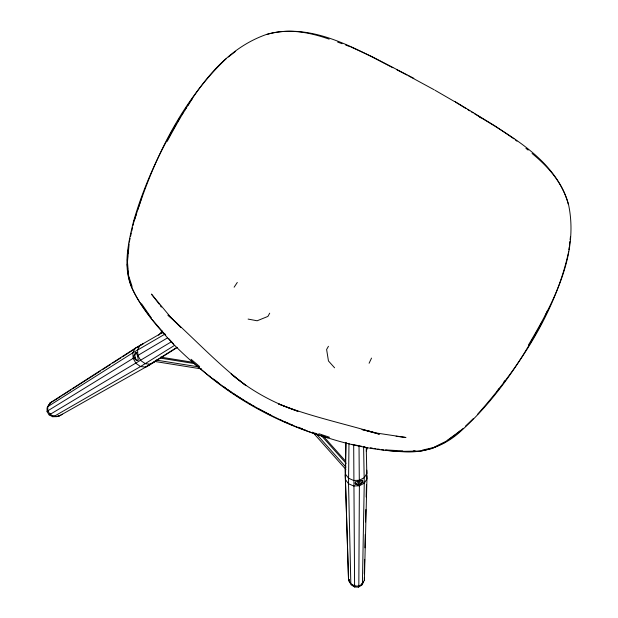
<?xml version="1.0" encoding="UTF-8"?>
<svg xmlns="http://www.w3.org/2000/svg" width="618" height="618" viewBox="0 0 618 618"><rect width="100%" height="100%" fill="white"/><g stroke="black" fill="none" stroke-linecap="round" stroke-linejoin="round"><path stroke-width="0.93" d="M353.689 445.099L354.593 585.98L358.826 586.073L362.411 583.933L364.404 580.124L366.938 478.904L366.242 447.594M358.826 586.073L359.382 485.215L362.341 482.581L362.812 481.252L362.341 480.418L357.235 481.275L355.721 482.117L355.165 483.214L355.721 484.273L359.382 485.215M348.969 443.469L348.529 483.732L350.823 583.678L354.593 585.98M346.072 442.55L345.454 479.63L348.529 579.761L350.823 583.678M362.411 583.933L364.257 483.199L363.608 446.837M348.529 579.761L345.23 474.779L345.771 442.372M364.303 573.728L364.651 559.352M364.929 547.849L365.253 534.431M365.555 521.971L365.856 509.51M366.157 497.057L366.459 484.597M349.1 579.738L349.178 581.36L351.248 584.914L354.655 587.007L358.479 587.1L361.731 585.161L361.824 583.361M358.479 587.1L358.594 585.292M354.655 587.007L354.786 585.207M127.323 260.317L127.648 256.47M127.895 253.589L128.22 249.742M349.178 581.36L349.332 579.607M129.123 243.979L127.455 261.939L128.614 275.829L132.09 286.482M359.305 480.912L359.027 445.879M568.66 251.688C555.343 313.002 518.556 368.166 477.382 414.524M568.877 249.842L569.209 247.076M569.433 245.238L569.881 241.553M570.097 239.707L570.429 236.949M129.255 242.163L130.089 238.455M130.514 236.601L131.348 232.901M131.773 231.047L132.607 227.347M133.032 225.493L133.867 221.785M134.129 221.128C152.468 161.908 180.611 101.87 226.165 58.725M134.16 220.889L136.207 214.593M137.961 209.201L141.761 197.513M366.25 451.063L367.532 447.432M541.994 322.148C520.572 362.403 494.562 400.889 460.449 431.495C444.636 446.111 423.654 453.512 402.225 451.688C376.841 450.452 351.534 445.563 327.37 437.699C284.651 425.292 244.295 404.651 209.687 376.663L209.896 376.146M355.605 481.808L355.103 483.037L355.613 483.994L358.919 484.218L362.218 482.256L362.727 481.028L362.21 480.07M369.093 363.26L371.526 358.092M545.238 315.419L547.625 310.36M361.731 585.161L363.531 581.692M167.2 141.344C190.228 98.548 218.046 51.371 266.512 34.43C311.171 22.109 354.477 48.05 392.847 67.725M269.703 313.187L267.903 316.424L257.142 320.781L248.112 319.081M49.525 414.469L49.146 414.879L52.708 416.71L56.817 416.64L58.957 415.474M328.452 346.289L326.613 349.502L328.459 360.966L334.593 367.803M176.424 123.747C158.216 154.369 143.484 187.107 133.55 221.344C128.351 242.681 122.797 266.134 131.564 287.316C141.468 308.668 157.026 326.466 172.855 343.577C215.821 387.084 269.216 420.526 327.988 437.899M177.358 122.117L180.162 117.211M528.521 344.914C553.203 303.059 579.151 254.832 568.545 204.589C555.945 160.016 511.325 136.416 474.616 113.797M62.464 414.207L58.517 416.37L53.975 416.439L50.058 414.4L47.787 410.831L47.756 406.652L49.988 402.975L135.133 348.297L163.067 332.19M345.23 474.779L345.454 479.63L348.529 483.732L353.627 485.987L359.39 485.787L364.257 483.199L366.938 478.904L366.791 475.667M181.715 114.878L183.778 111.765M184.805 110.213L186.358 107.88M187.903 105.547L189.965 102.441M190.993 100.881L192.028 99.328M234.122 287.216L237.289 282.457M497.104 391.287L499.329 388.243M503.786 382.148L504.906 380.626M304.983 430.36L305.315 429.912M158.695 335.219L162.356 330.746M161.514 333.573L162.735 332.082M463.284 428.274L456.741 433.836M465.339 426.296L473.542 418.386M228.359 57.01L235.667 51.286M460.425 430.638L445.918 441.36L433.419 447.563L422.48 450.097M447.378 440.634L455.18 434.964M52.708 416.71L54.145 415.667M50.614 413.836L49.146 414.879L47.084 411.658L47.061 407.872L49.1 404.543L50.552 403.546M47.084 411.658L48.575 410.615M53.89 400.781L61.151 396.13M62.766 395.095L70.831 389.927M72.445 388.892L100.68 370.792M102.294 369.765L110.359 364.589M112.777 363.044L120.85 357.868M122.464 356.841L135.365 348.567M136.98 347.532L143.33 343.623M177.003 347.293L145.639 367.053L140.541 366.544L135.968 363.353L133.156 358.332L132.847 352.816L135.133 348.297L139.405 345.98M58.517 416.37L149.911 364.736L177.312 347.463M47.756 406.652L132.847 352.816L165.083 334.029M174.701 345.292L140.541 366.544L53.975 416.439M47.787 410.831L133.156 358.332L135.396 357.629M171.68 341.599L50.058 414.4M167.439 337.938L137.451 355.698L138.254 359.382L137.598 360.418L136.4 360.487L133.766 357.961L133.897 355.775L135.388 352.847L136.339 352.824L137.451 355.698M49.988 402.975L53.109 401.221M143.407 343.531L139.861 345.462L137.575 349.981L137.876 355.481L140.688 360.503L145.253 363.693L150.352 364.203L154.616 361.885M145.639 367.053L149.911 364.736M433.087 448.058L445.037 442.334M432.229 448.467L421.229 451.032L398.664 451.426M266.837 34.461C287.432 28.057 309.278 32.167 329.147 39.143M413.264 450.924L415.08 450.839M136.949 352.708L135.867 352.754L134.794 355.605L135.898 359.39L136.995 360.371L138.077 360.325M402.758 450.924L385.593 449.889M396.818 451.325L385.732 450.267M396.123 436.262L405.964 437.49L377.003 433.11L362.001 429.525L379.39 434.199C345.81 423.956 311.24 416.88 278.509 403.933L297.984 411.31C273.619 403.09 250.823 390.599 231.163 373.975L246.064 385.655C218.038 364.381 194.091 338.471 167.934 315.056L177.003 323.399M160.263 358.1L194.531 363.593M156.115 360.078L198.841 366.907M154.214 361.375L201.592 368.938M160.587 357.119L192.97 362.318M377.683 448.992L379.452 449.294M381.221 449.587L383.878 450.035M370.468 447.78L372.283 448.081M374.099 448.39L375.914 448.699M359.599 445.872L361.414 446.188M363.222 446.513L365.029 446.837M358.718 445.702L351.681 444.327L352.376 444.728M367.54 430.754L371.974 432.021M364.257 483.199L362.341 482.581L361.785 481.113M318.826 433.697L329.518 437.281M314.4 432.963L317.127 433.875M337.629 42.07L342.109 43.731M345.694 45.06L350.174 46.721M298.208 427.231L302.65 428.9M280.201 419.815L282.735 420.897M284.427 421.615L288.652 423.415M290.344 424.133L292.878 425.215M351.07 47.053L372.036 56.632L413.821 78.339M271.008 415.35L258.618 408.838M50.236 414.825L52.375 415.899M397.003 69.88L407.007 75.079M408.676 75.944L434.261 89.826M172.855 343.577L173.558 343.971L168.745 338.664M435.072 90.298L454.578 101.591M245.663 401.383L247.27 402.333M248.884 403.276L250.499 404.226M252.916 405.647L254.523 406.59M454.678 101.36L494.887 125.848L513.944 138.818M455.381 102.078L465.81 108.428M467.409 109.401L469.819 110.869M471.426 111.85L473.025 112.824M352.113 584.775L354.137 586.049M479.375 116.841L480.959 117.853M233.882 393.913L235.443 394.925M237.003 395.929L243.245 399.962M223.337 386.497L225.578 388.112M227.81 389.719L231.541 392.399M213.635 379.081L219.606 383.77M515.443 140L516.934 141.19M525.91 148.328L528.158 150.112M209.687 376.663L191.317 360.904M191.055 359.267L199.66 366.551M532.067 153.473C548.32 166.852 563.152 183.399 568.344 204.334M173.643 320.279L180.943 327.517L170.128 316.555L151.433 294.083L159.189 304.118M323.036 435.845L345.501 461.043M321.066 435.257L346.072 463.307M315.868 433.411L345.925 467.123M312.646 432.152L345.841 469.394M163.299 332.476L165.724 335.242M161.499 330.398L152.043 319.413M150.892 317.953C140.479 303.956 129.062 288.714 127.818 270.73M151.279 317.876L141.545 303.755M160.263 305.616L161.329 307.115M358.757 483.778L359.39 485.787M356.632 483.415L357.235 485.014M127.177 264.141L127.632 268.845M366.768 470.159L366.914 473.388L364.234 477.683L359.367 480.271L353.612 480.472L348.521 478.216L345.447 474.122L345.223 469.278M364.319 577.436L364.404 580.124M357.714 481.955L358.224 482.905L359.606 482.542L360.302 481.669L359.606 481.159L357.714 481.955"/></g></svg>
